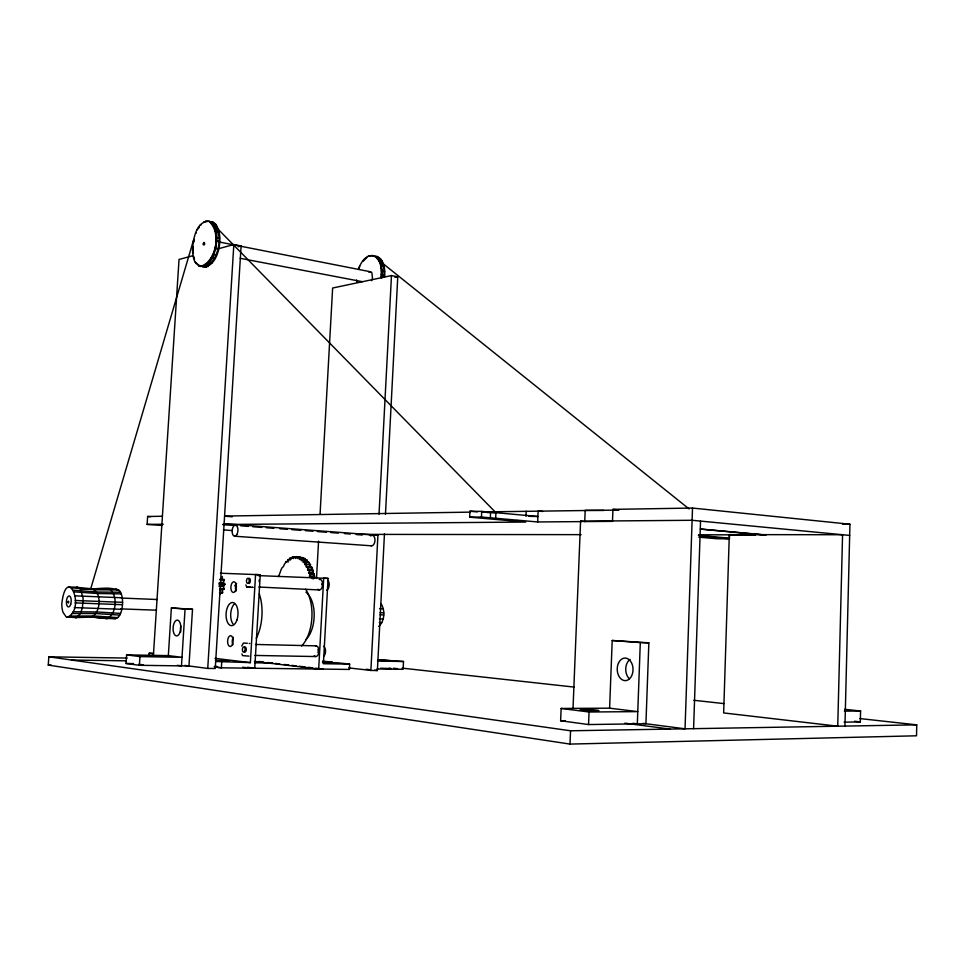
<?xml version="1.0" encoding="UTF-8"?>
<svg xmlns="http://www.w3.org/2000/svg" width="965" height="965" viewBox="0 0 965 965"><rect width="100%" height="100%" fill="white"/><g stroke="black" fill="none" stroke-linecap="round" stroke-linejoin="round"><path stroke-width="1.45" d="M384.42 277.196C385.735 269.211 383.624 255.218 372.924 256.171M378.738 626.454C384.794 620.893 385.252 610.664 381.187 603.801M380.898 277.643C381.863 270.14 381.597 259.754 373.877 255.846C382.068 259.199 382.803 270.248 381.802 277.908M356.531 279.947L357.05 282.214M859.899 718.575L916.75 724.848L916.521 735.8L570.001 744.087L48.25 665.102L48.841 656.815L127.187 658.082M278.222 576.624C280.634 573.294 280.453 568.192 283.493 566.431C284.796 561.799 287.92 561.497 289.862 558.096C291.756 562.1 291.635 553.982 293.396 558.554C293.83 555.937 294.747 556.226 295.314 558.421C296.002 557.686 296.93 554.73 297.22 558.482C300.031 553.97 298.04 562.571 300.803 558.216C301.164 559.302 300.875 562.378 302.624 559.712C303.468 559.845 302.226 564.26 304.385 561.726C310.585 560.002 309.258 564.911 310.778 567.372C313.13 566.515 312.6 572.1 313.046 573.391C315.748 574.995 315.109 581.931 310.658 577.203C307.521 577.01 312.081 573.041 308.824 573.234C311.574 568.252 302.576 570.424 313.167 570.291M844.954 726.078L849.948 524.236L692.52 508.06L612.944 509.363L612.498 520.943M844.122 722.158L860.322 721.917L860.587 711L844.616 709.311M310.718 564.827L304.892 564.573L304.482 561.69M200.648 265.689C219.224 273.216 227.656 225.81 210.696 221.588M200.624 266.509C216.594 261.153 221.395 232.408 209.128 221.275L211.359 222.324L495.913 512.692L495.66 518.265M698.744 537.143L717.067 538.747L729.419 538.796L729.552 534.67M212.131 223.639L212.783 223.771C223.627 233.337 211.431 281.129 194.821 261.611A23.076 11.049 -80.1 0 1 192.566 249.995C192.964 239.597 196.136 220.201 209.779 221.407M193.374 253.445A23.064 11.061 -80.1 0 1 193.205 250.128L193.326 246.654L192.674 246.533M222.481 579.639L222.312 576.503M692.52 508.06L685.041 728.816L642.955 723.352M693.594 728.672L700.542 521.088M609.615 708.177L612.208 640.495L648.854 642.835L645.923 723.738L588.553 724.546L560.629 720.759L561.135 708.455L609.615 708.177L637.781 711.627L589.048 712.001L561.135 708.455M612.208 640.495L640.302 642.594L637.322 723.859L632.883 723.28M112.483 617.865C120.444 621.508 122.652 607.866 122.579 602.341C122.519 598.409 122.024 594.247 119.744 590.93C107.284 584.416 90.167 592.221 76.561 587.323L93.352 588.927L109.033 588.65C118.128 594.368 116.91 614.645 106.777 618.625L90.24 616.828M588.553 724.546L589.048 712.001M570.001 744.087L570.544 730.782L48.841 656.815M573.029 708.262L580.58 521.209L692.11 520.28L849.67 535.418M612.546 521.353L584.742 521.582L585.188 510.292L603.957 510.449M67.273 617.347C86.597 608.613 66.573 563.114 61.82 603.704A15.283 6.622 -86.1 0 0 62.99 612.268L66.259 617.021L76.319 617.552L80.324 613.764L82.423 607.878L83.147 598.433L80.505 589.205L77.61 587.239L68.587 586.961M528.941 516.335L537.915 516.492L481.728 511.414L469.943 511.233L469.666 517.168L481.463 517.023L537.674 521.956L538.144 511.04L542.607 511.462M525.961 516.275L526.178 511.233M481.463 517.023L481.728 511.414M490.329 517.795L490.594 512.21L486.155 512.15M377.785 659.722L403.503 661.508L403.117 669.3L377.098 668.962M384.468 533.778L377.387 670.53L370.886 670.446L377.93 535.261L224.097 523.706M379.028 514.249L391.476 275.58L397.761 276.81L385.469 514.249M311.888 567.155L306.412 567.118L306.339 564.272L305.012 564.573M322.503 662.557L337.714 662.798L349.607 664.125L349.511 669.445L220.973 667.816L215.038 667.044M219.465 592.872L222.589 592.896L222.517 589.663L224.29 589.241L223.458 586.298L224.978 584.223L223.47 582.848L224.254 579.495L219.791 579.229M316.496 578.481L318.571 541.124M320.066 514.116L332.635 288.016L391.476 275.58M254.471 661.387L318.679 669.034L323.697 578.168L328.088 578.409L323.408 663.727L349.607 664.125M216.112 661.495L250.369 662.617L255.568 574.501L260.248 574.754L254.748 668.214L247.366 667.298M216.968 249.139L233.832 244.543L241.081 245.966L215.255 668.528L207.74 668.431L184.834 665.428M221.709 662.195L221.371 667.792L214.363 666.887M126.608 654.885L139.949 656.598L182.011 657.31L168.332 655.621L126.608 654.885L126.041 663.474L139.382 665.307L188.959 665.971L192.505 609.277L185.063 608.999L181.468 665.862L177.367 665.319M207.74 668.431L233.832 244.543M153.411 655.259L179.032 259.464L193.084 255.641M168.332 655.621L171.372 607.974L192.505 609.277M162.072 525.467L147.114 524.381L147.633 516.492L162.313 516.251M139.382 665.307L139.949 656.598M149.02 655.838L149.189 653.233L153.531 653.317M381.465 277.751L381.887 271.105L380.5 264.917M383.853 277.076C384.649 269.874 384.058 260.08 376.7 256.425L377.255 256.533M307.69 570.001L307.654 566.901M312.165 567.758L307.847 567.504M285.712 561.678L288.571 561.847M193.941 241.95L194.375 239.597L193.724 239.477L90.819 588.457M287.703 559.76L290.562 559.929M220.889 591.798L219.936 594.561M358.473 269.175C360.681 262.601 366.254 253.493 374.444 255.966M359.04 269.283L359.643 266.183M241.793 646.092L243.409 643.064L247.366 643.233M199.285 227.342L197.125 229.851M300.61 557.046L294.578 556.745M302.769 557.553L303.541 559.471M207.801 262.721L208.452 262.842C215.81 253.192 218.138 239.79 215.002 228.126M303.951 559.664L305.157 558.518L300.971 558.542M363.202 261.153L366.809 257.498M208.452 262.842L209.526 261.841L211.733 263.457M207.861 263.481L204.206 265.701M213.048 222.071L210.756 223.132L214.713 227.173L217.282 226.389M376.857 258.391L378.316 259.694L380.548 258.837M380.632 263.554L379.583 261.431L381.911 260.695M208.078 221.045L203.832 221.878M106.898 589.169L109.033 588.65M372.599 255.568L368.172 256.244M238.259 246.726L241.081 245.966M394.902 277.413L397.761 276.81M209.562 221.914L211.347 221.721M92.363 589C102.254 592.426 100.65 613.595 91.205 617.13M115.691 589.072L116.765 588.988M203.892 267.112L206.317 267.112M74.257 617.274L76.319 617.552M75.27 617.6L92.194 617.081L107.851 618.577M570.544 730.782L916.75 724.848M224.797 516.07L470.425 512.125M482.476 511.933L618.686 510.063M560.629 720.759L565.14 720.71M147.114 524.381L163.266 524.248M537.674 521.956L581.798 521.607M844.399 711.133L860.587 711M842.481 524.272L849.948 524.236M755.1 534.803L731.784 534.827L735.234 535.141M356.29 534.369L581.111 534.646M698.672 534.791L755.655 534.863M369.45 535.249L377.93 535.261M214.351 666.405L217.137 666.441M48.25 665.102L51.266 665.138M216.076 660.892L229.019 660.953L215.424 660.362M71.494 660.024L126.343 660.844M254.784 662.786L272.769 663.051M126.041 663.474L133.496 663.582M487.036 512.56L495.913 512.692M377.496 661.061L403.503 661.508M322.961 662.074L332.587 662.219L322.575 661.109M254.857 655.44L315.651 656.55M249.042 656.128L242.649 655.645L241.901 653.956M255.496 644.451L316.243 645.862M640.302 642.594L648.854 642.835M70.397 616.08L94.172 615.96L117.742 617.636M115.595 618.83L105.728 618.3M73.111 611.75L96.729 611.955L120.516 613.39M379.293 622.606L381.766 622.69M72.291 613.487L95.957 613.559L119.684 615.091M120.649 608.879L156.463 610.194M74.389 607.588L121.807 609.313M379.402 618.927L383.105 619.06M220.382 573.21L260.248 574.754M75.077 602.884L122.495 604.705M380.041 614.802L383.744 614.946M258.029 575.586L328.088 578.409M75.186 600.471L122.579 602.341M380.077 612.691L383.781 612.835M74.896 595.839L122.253 597.793M121.373 598.047L157.162 599.518M379.559 608.613L383.274 608.77M73.292 590.194L96.838 592.003L120.565 592.245M73.967 591.835L97.489 593.523L121.276 593.861M219.731 592.522L222.626 592.655M71.615 587.83L95.233 589.808L118.816 589.929M219.972 588.578L224.326 588.783M219.815 589.133L224.169 589.338M219.791 589.277L222.686 589.41M219.61 589.663L222.505 589.796M219.079 584.259L224.881 584.549M258.885 587.034L319.343 589.953M245.846 584.935L246.738 587.046L249.356 587.178M250.502 587.239L253.12 587.371L252.504 587.335M219.2 585.851L223.542 586.069M219.139 586.358L223.482 586.563M220.575 582.341L223.47 582.486M219.188 582.739L223.542 582.957M219.079 583.668L224.881 583.946M250.683 587.239L246.738 587.046M219.948 579.712L224.29 579.941M310.658 577.203L314.988 577.444M309.922 573.524L314.204 573.741M310.055 574.235L314.385 574.477M309.5 575.972L313.83 576.214M309.644 576.696L313.975 576.925M309.065 570.725L313.396 570.966M308.631 572.559L312.962 572.8M308.824 573.234L313.155 573.475M306.207 566.576L310.537 566.829M306.496 567.118L310.814 567.372M307.533 569.41L311.852 569.652M304.747 562.173L309.065 562.426M304.699 564.103L310.392 564.368M300.561 558.277L304.868 558.554M290.224 558.047L293.083 558.228M302.54 559.772L307.063 559.99L307.328 562.293M302.926 560.122L307.232 560.388M294.132 556.781L298.873 557.01M298.897 557.444L303.203 557.71M292.383 557.155L295.242 557.324M143.242 664.801L138.743 664.366M234.688 536.226L371.609 545.816M223.373 529.906L232.336 530.557M147.633 516.492L150.624 516.721M236.292 525.491L222.77 524.49L525.708 522.053L469.666 517.168M240.792 525.829L248.307 526.395M252.806 526.733L261.817 527.409M266.328 527.734L273.831 528.301M279.838 528.748L287.353 529.315M291.852 529.652L300.863 530.316M305.374 530.654L312.877 531.22M317.389 531.558L326.399 532.234M330.899 532.571L338.413 533.126M344.421 533.573L350.428 534.019M356.411 534.477L362.297 534.912M171.372 607.974L185.063 608.999M224.785 516.203L232.288 516.794M698.407 535.394L729.431 538.132M699.866 536.202L729.419 538.796M484.454 517.71L487.397 517.976M506.565 519.653L509.52 519.906M516.89 520.557L521.317 520.943M469.943 511.233L477.313 511.896M580.58 521.209L584.742 521.582M700.349 529.001L766.126 535.032M700.638 529.134L763.11 534.863M99.142 617.093L101.94 617.359M389.04 668.275L391.211 668.564L380.572 668.25M612.944 509.363L618.903 509.942M402.152 668.142L574.187 687.092M693.859 700.276L723.774 703.582M393.431 668.226L397.58 668.685M854.52 721.265L860.322 721.917M366.193 669.24L368.992 669.565M374.589 670.205L377.387 670.53M348.715 667.901L370.886 670.446M258.777 661.459L263.264 661.99M267.751 662.521L272.239 663.051M275.23 663.413L279.717 663.944M284.217 664.475L288.704 665.006M291.695 665.368L296.183 665.898M299.174 666.248L305.157 666.96M308.149 667.31L312.636 667.84M315.627 668.202L323.106 669.083M215.014 658.359L250.369 662.617M149.189 653.233L153.447 653.763M242.673 667.237L250.032 668.166M624.946 723.171L669.891 729.07M249.175 643.414L249.79 643.51M196.004 263.59L196.655 263.71L194.821 261.611M208.138 266.424L205.666 266.991L204.459 265.266L202.385 266.376M198.935 266.075L199.586 266.195L198.042 265.206M202.204 266.678L202.855 266.798L201.299 265.809M211.046 257.848L212.553 257.293L214.978 258.596M192.566 249.995L193.205 250.128M212.421 254.844L213.844 254.483L216.365 255.592M240.213 258.306L362.357 281.684M214.544 248.065L218.488 248.837M381.32 270.996L384.709 271.672M215.617 240.852L219.562 241.636M218.946 241.95L370.512 271.768M381.259 274.289L384.661 274.965M195.774 232.818L196.426 232.951M215.738 237.318L219.67 238.09M215.086 230.804L216.329 232.046L219.019 231.588M383.889 265.592L381.428 266.014L381.066 265.025M213.349 225.593L214.713 227.173M200.286 224.966L200.937 225.098M205.654 221.118L206.305 221.25M216.051 224.435L212.397 221.938M377.17 258.15L378.316 259.694M689.07 508.941L378.521 260.007L379.583 261.431M206.16 264.627L207.475 266.304C219.2 256.871 222.433 237.414 215.4 224.302L213.567 225.352L212.783 223.771M180.781 631.858A7.913 3.872 -87 0 1 180.781 625.851M370.596 535.961A5.295 3.064 -85.7 0 1 374.987 539.869A5.295 3.064 -85.7 0 1 370.825 545.623M368.823 272.13A5.633 3.16 -79.5 0 1 371.899 272.878L372.454 278.053A5.633 3.16 -79.5 0 1 371.477 280.719M629.313 678.805A11.254 7.925 88.9 0 1 630.036 659.397M194.52 259.308A23.064 11.061 -80.1 0 1 193.808 256.533M259.356 594.09A34.981 18.118 -86.9 0 1 256.244 638.335M234.736 585.767A34.981 18.118 -86.9 0 1 236.413 583.885M305.628 589.229A34.221 18.54 -87.2 0 1 301.611 645.995M305.953 592.184A26.248 14.306 -87.2 0 1 314.192 615.308A26.248 14.306 -87.2 0 1 305.567 639.916M233.072 624.017A11.604 5.971 -86.9 0 1 234.278 604.018M236.075 591.038A5.38 2.774 -86.4 0 1 236.534 583.463M232.83 644.825A5.416 2.786 -87.4 0 1 233.289 637.202M259.115 580.134A5.464 2.859 -86.3 0 1 259.127 581.557M319.15 579.495A5.308 2.943 -86.6 0 1 322.527 585.478A5.308 2.943 -86.6 0 1 317.907 589.169M321.828 583.716A3.981 2.207 -86.6 0 1 321.84 584.754M317.98 649.397A4.017 2.22 -88 0 1 318.028 652.461M244.712 647.02A2.593 1.339 -87.6 0 1 246.256 649.361A2.593 1.339 -87.6 0 1 244.76 652.147M323.613 646.273A5.344 2.967 -88.1 0 1 325.543 650.953A5.344 2.967 -88.1 0 1 323.794 656.116M327.943 580.472A5.295 2.955 -86.6 0 1 329.113 585.815A5.295 2.955 -86.6 0 1 326.701 590.134M315.471 645.971A5.356 2.955 -88 0 1 318.836 652.207A5.356 2.955 -88 0 1 314.216 655.681M249.151 578.325A2.569 1.339 -86.3 0 1 250.333 580.942A2.569 1.339 -86.3 0 1 248.849 583.451M842.566 534.731L837.753 726.199L723.654 712.93L729.311 534.61L842.566 534.731M203.277 243.904L203.265 244.133A1.496 0.724 -80.1 0 0 203.422 244.893C205.979 245.822 204.025 239.585 203.277 243.904M68.02 602.051C68.72 605.236 69.142 599.012 68.02 602.051M391.597 660.784L379.872 660.277L391.597 660.784M152.374 656.236L139.165 655.669L152.374 656.236M180.033 632.268A7.937 3.86 -86.9 0 0 177.439 620.097A7.937 3.86 -86.9 0 0 173.374 631.689A7.937 3.86 -86.9 0 0 180.033 632.268M236.859 534.574A5.633 2.883 -85.3 0 0 236.111 525.189A5.633 2.883 -85.3 0 0 232.155 532.089A5.633 2.883 -85.3 0 0 236.859 534.574M584.706 710.373A9.361 0.615 3.2 0 0 598.927 710.65A9.361 0.615 3.2 0 0 585.104 709.323A9.361 0.615 3.2 0 0 584.706 710.373M618.517 663.015A11.315 7.913 89 0 0 624.657 680.627A11.315 7.913 89 0 0 632.196 664.415A11.315 7.913 89 0 0 618.517 663.015M70.698 604.355A5.549 2.4 -86.1 0 0 69.191 595.9A5.549 2.4 -86.1 0 0 66.549 604.054A5.549 2.4 -86.1 0 0 70.698 604.355M236.847 620.23A11.628 5.959 -86.9 0 0 232.698 602.474A11.628 5.959 -86.9 0 0 226.558 619.554A11.628 5.959 -86.9 0 0 236.847 620.23M232.613 644.041A5.428 2.774 -87.4 0 0 230.695 635.694A5.428 2.774 -87.4 0 0 227.824 643.583A5.428 2.774 -87.4 0 0 232.613 644.041M235.364 591.026A5.392 2.762 -86.4 0 0 234.652 581.967A5.392 2.762 -86.4 0 0 230.888 588.397A5.392 2.762 -86.4 0 0 235.364 591.026M244.821 650.953A2.593 1.339 -87.6 0 0 243.892 646.948A2.593 1.339 -87.6 0 0 242.505 650.7A2.593 1.339 -87.6 0 0 244.821 650.953M248.668 582.679A2.569 1.339 -86.3 0 0 248.319 578.361A2.569 1.339 -86.3 0 0 246.497 581.437A2.569 1.339 -86.3 0 0 248.668 582.679"/></g></svg>
